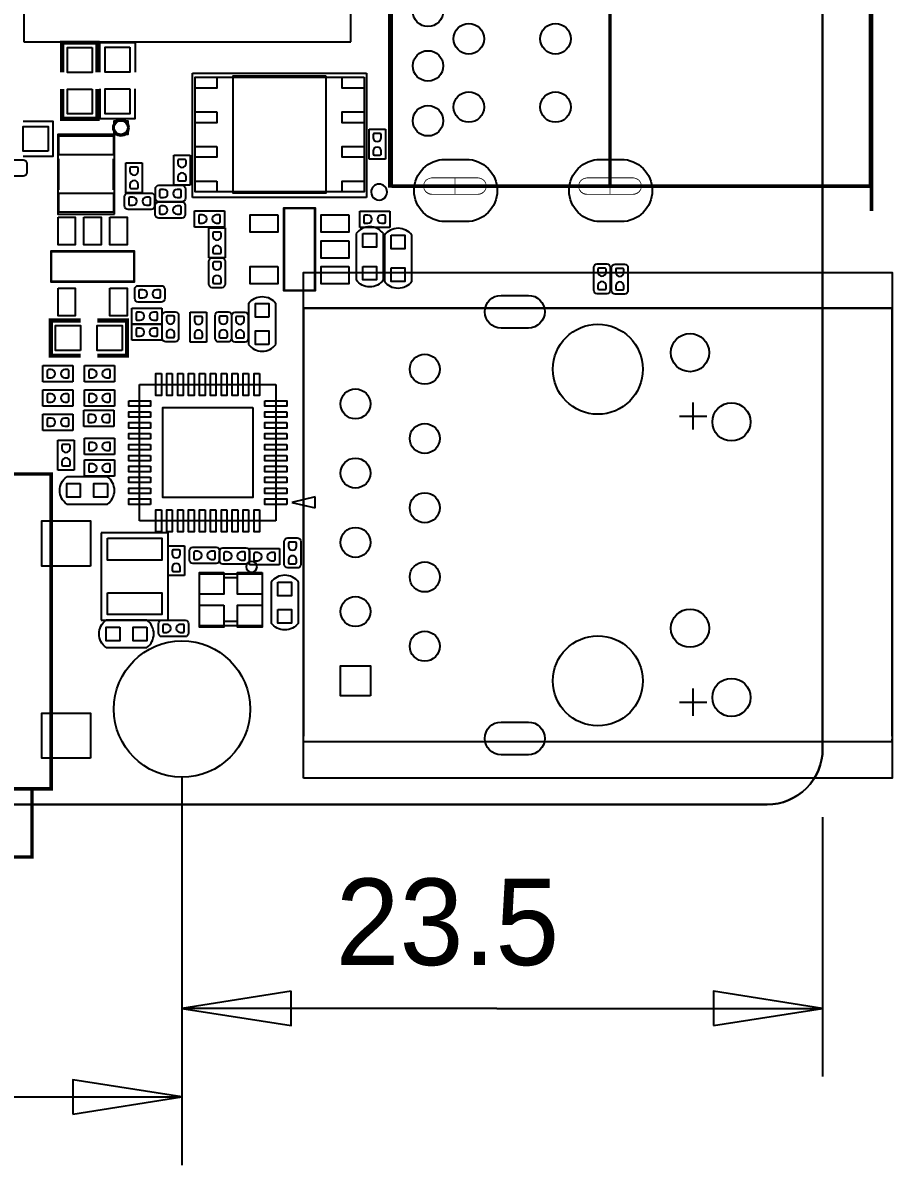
# Model space of a CAD drawing. Extents: x -27 to 80, y -24 to 59.
# Drawn here: x 48.3 to 80.19, y -24.5 to 17.4 of the extents above; entities that cross this region are included whole.
import ezdxf

# ---------------------------------------------------------------- set-up
doc = ezdxf.new("R2010")
doc.units = 0
for name, color, linetype in [('BG_LAYOUT-TOP', 85, 'CONTINUOUS'), ('BG_OUTLINE', 1, 'CONTINUOUS'), ('PG_ASSEMBLY_TOP', 111, 'CONTINUOUS'), ('PG_SILKSCREEN_TOP', 92, 'CONTINUOUS'), ('PIN_TOP', 3, 'CONTINUOUS')]:
    doc.layers.add(name, color=color, linetype=linetype)

msp = doc.modelspace()

# ---------------------------------------------------------------- linework, layer by layer
at = {"layer": 'BG_LAYOUT-TOP'}
for points in [[(54.139389, -10.267086), (54.139389, -21.245195)], [(54.139389, -10.267086), (54.139389, -24.496395)], [(77.639393, -11.735105), (77.639393, -21.245195)], [(58.139381, -18.120208), (54.139389, -18.7452), (58.139381, -19.370192), (58.139381, -18.120208)], [(73.639401, -19.370192), (77.639393, -18.7452), (73.639401, -18.120208), (73.639401, -19.370192)], [(65.6844, -18.7452), (54.139389, -18.7452)], [(65.6844, -18.7452), (77.639393, -18.7452)], [(50.139397, -22.621392), (54.139389, -21.9964), (50.139397, -21.371408), (50.139397, -22.621392)], [(28.1432, -21.9964), (54.139389, -21.9964)]]:
    msp.add_lwpolyline(points, dxfattribs=at)
at = {"layer": 'BG_OUTLINE'}
msp.add_lwpolyline([(41.17594, 44.732905), (75.607393, 44.732905, -0.414214), (77.639393, 42.700905), (77.639393, -9.23511, -0.414214), (75.607393, -11.26711), (-9.325788, -11.26711, -0.414214), (-11.357788, -9.23511), (-11.357788, -4.005275)], format="xyb", dxfattribs=at)
msp.add_lwpolyline([(41.17594, 44.732905), (-9.325788, 44.732905, 0.414214), (-11.357788, 42.700905), (-11.357788, 3.425241, 0.414214), (-10.595788, 2.663241), (-10.089947, 2.663241), (-10.089947, -3.243275), (-10.595788, -3.243275, 0.414214), (-11.357788, -4.005275), (-11.357788, -9.23511, 0.414214), (-9.325788, -11.26711), (75.607393, -11.26711, 0.414214), (77.639393, -9.23511), (77.639393, 42.700905, 0.414214), (75.607393, 44.732905)], format="xyb", close=True, dxfattribs=at)
at = {"layer": 'PG_ASSEMBLY_TOP'}
for points in [[(61.834522, 24.223193), (61.834522, 11.39317), (79.374543, 11.39317), (79.374543, 24.223193)], [(60.818852, 15.411856), (60.818852, 11.202035), (54.618661, 11.202035), (54.618661, 15.411856)], [(51.648614, 13.31214), (51.648614, 13.812012), (52.148486, 13.812012), (52.148486, 13.31214)], [(51.667435, 10.388575), (51.667435, 13.309575), (49.589639, 13.309575), (49.589639, 10.388575)], [(58.5994, -10.2981), (58.5994, 8.2439), (80.1894, 8.2439), (80.1894, -10.2981)], [(57.079515, -2.808986), (57.079515, -4.708906), (54.779596, -4.708906), (54.779596, -2.808986)]]:
    msp.add_lwpolyline(points, close=True, dxfattribs=at)
at = {"layer": 'PG_ASSEMBLY_TOP', "const_width": 0.100101}
for points in [[(49.7459, 15.584678), (49.7459, 16.676878), (51.0413, 16.676878), (51.0413, 15.584678)], [(49.7459, 14.975078), (49.7459, 13.882878), (51.0413, 13.882878), (51.0413, 14.975078)], [(50.421032, 6.487414), (49.328832, 6.487414), (49.328832, 5.192014), (50.421032, 5.192014)], [(51.030632, 6.487414), (52.122832, 6.487414), (52.122832, 5.192014), (51.030632, 5.192014)]]:
    msp.add_lwpolyline(points, dxfattribs=at)
at = {"layer": 'PG_ASSEMBLY_TOP'}
for points in [[(51.126085, 15.594838), (51.12639, 16.687038), (52.42179, 16.687038), (52.42179, 15.594838)], [(51.126085, 14.985238), (51.12639, 13.893038), (52.42179, 13.893038), (52.42179, 14.985238)], [(48.315626, 13.797026), (49.407826, 13.797026), (49.407826, 12.501626), (48.315626, 12.501626)], [(61.001224, 13.498728), (61.601223, 13.498728)], [(61.001224, 12.398908), (61.001224, 13.498728)], [(61.601223, 13.498728), (61.601223, 12.398908)], [(47.473108, 12.381001), (48.319207, 12.381001)], [(48.446207, 12.254001), (48.446207, 11.907799)], [(52.083437, 12.267438), (52.683435, 12.267438)], [(52.083437, 11.167618), (52.083437, 12.267438)], [(52.683435, 12.267438), (52.683435, 11.167618)], [(53.839237, 12.548819), (54.439236, 12.548819)], [(53.839237, 11.448999), (53.839237, 12.548819)], [(54.439236, 12.548819), (54.439236, 11.448999)], [(61.601223, 12.398908), (61.001224, 12.398908)], [(48.319207, 11.780799), (47.473108, 11.780799)], [(53.164715, 10.971047), (53.164715, 11.317249)], [(53.291715, 11.444249), (54.137814, 11.444249)], [(54.439236, 11.448999), (53.839237, 11.448999)], [(54.264814, 11.317249), (54.264814, 10.971047)], [(52.036218, 10.687583), (52.036218, 11.033785)], [(52.683435, 11.167618), (52.083437, 11.167618)], [(52.163218, 11.160785), (53.009317, 11.160785)], [(53.136317, 11.033785), (53.136317, 10.687583)], [(53.009317, 10.560583), (52.163218, 10.560583)], [(53.160143, 10.364292), (53.160143, 10.710494)], [(53.287143, 10.837494), (54.133242, 10.837494)], [(54.137814, 10.844047), (53.291715, 10.844047)], [(54.260242, 10.710494), (54.260242, 10.364292)], [(54.597554, 10.510545), (55.697374, 10.510545)], [(54.597554, 9.910547), (54.597554, 10.510545)], [(55.697374, 10.510545), (55.697374, 9.910547)], [(58.957464, 7.57047), (57.877964, 7.57047), (57.877964, 10.61847), (59.020964, 10.61847), (59.020964, 7.57047), (58.957464, 7.57047)], [(60.658248, 10.502163), (61.758068, 10.502163)], [(60.658248, 9.902165), (60.658248, 10.502163)], [(61.758068, 10.502163), (61.758068, 9.902165)], [(54.133242, 10.237292), (53.287143, 10.237292)], [(55.697374, 9.910547), (54.597554, 9.910547)], [(55.123563, 9.883394), (55.723561, 9.883394)], [(55.123563, 8.783574), (55.123563, 9.883394)], [(55.723561, 9.883394), (55.723561, 8.783574)], [(60.527057, 9.671685), (60.527057, 7.971663)], [(61.758068, 9.902165), (60.658248, 9.902165)], [(61.527055, 7.971663), (61.527055, 9.671685)], [(61.567441, 9.615805), (61.567441, 7.915783)], [(62.567439, 7.915783), (62.567439, 9.615805)], [(52.384198, 8.976614), (52.384198, 7.897114), (49.336198, 7.897114), (49.336198, 9.040114), (52.384198, 9.040114), (52.384198, 8.976614)], [(55.123309, 7.81685), (55.123309, 8.662949)], [(55.723561, 8.783574), (55.123563, 8.783574)], [(55.250309, 8.789949), (55.596511, 8.789949)], [(55.723511, 8.662949), (55.723511, 7.81685)], [(69.245709, 7.593076), (69.245709, 8.439175)], [(69.372709, 8.566175), (69.718911, 8.566175)], [(69.845911, 8.439175), (69.845911, 7.593076)], [(69.899251, 7.580376), (69.899251, 8.426475)], [(70.026251, 8.553475), (70.372453, 8.553475)], [(70.499453, 8.426475), (70.499453, 7.580376)], [(52.407058, 7.288962), (52.407058, 7.635164)], [(52.534058, 7.762164), (53.380157, 7.762164)], [(53.507157, 7.635164), (53.507157, 7.288962)], [(55.596511, 7.68985), (55.250309, 7.68985)], [(53.380157, 7.161962), (52.534058, 7.161962)], [(69.718911, 7.466076), (69.372709, 7.466076)], [(70.372453, 7.453376), (70.026251, 7.453376)], [(52.301419, 6.943827), (53.401239, 6.943827)], [(52.301419, 6.343828), (52.301419, 6.943827)], [(53.401239, 6.943827), (53.401239, 6.343828)], [(53.543937, 6.807225), (53.890139, 6.807225)], [(54.443706, 6.787134), (55.043705, 6.787134)], [(54.443706, 5.687314), (54.443706, 6.787134)], [(55.043705, 6.787134), (55.043705, 5.687314)], [(55.485106, 6.798615), (55.831308, 6.798615)], [(56.095976, 6.794043), (56.442178, 6.794043)], [(56.581878, 7.109739), (56.581878, 5.609565)], [(57.581673, 5.609565), (57.581673, 7.109739)], [(58.5994, -8.757006), (58.5994, 6.7278), (58.599197, 6.934606), (80.184092, 6.930796), (80.184295, 6.7278), (80.184295, -8.757006), (80.183101, -8.97321), (58.59841, -8.96559), (58.5994, -8.757006)], [(52.301419, 5.759628), (52.301419, 6.359627)], [(52.301419, 6.359627), (53.401239, 6.359627)], [(53.401239, 6.343828), (52.301419, 6.343828)], [(53.401239, 6.359627), (53.401239, 5.759628)], [(53.416937, 5.834126), (53.416937, 6.680225)], [(54.017139, 6.680225), (54.017139, 5.834126)], [(55.358106, 5.825515), (55.358106, 6.671615)], [(55.958308, 6.671615), (55.958308, 5.825515)], [(55.968976, 5.820943), (55.968976, 6.667043)], [(56.569178, 6.667043), (56.569178, 5.820943)], [(53.401239, 5.759628), (52.301419, 5.759628)], [(53.890139, 5.707126), (53.543937, 5.707126)], [(55.043705, 5.687314), (54.443706, 5.687314)], [(55.831308, 5.698515), (55.485106, 5.698515)], [(56.442178, 5.693943), (56.095976, 5.693943)], [(49.041812, 4.233393), (49.041812, 4.833391)], [(49.041812, 4.833391), (50.141632, 4.833391)], [(50.141632, 4.833391), (50.141632, 4.233393)], [(50.565812, 4.233393), (50.565812, 4.833391)], [(50.565812, 4.833391), (51.665632, 4.833391)], [(51.665632, 4.833391), (51.665632, 4.233393)], [(50.141632, 4.233393), (49.041812, 4.233393)], [(51.665632, 4.233393), (50.565812, 4.233393)], [(49.041812, 3.344393), (49.041812, 3.944391)], [(49.041812, 3.944391), (50.141632, 3.944391)], [(50.141632, 3.944391), (50.141632, 3.344393)], [(50.565812, 3.944391), (51.665632, 3.944391)], [(50.565812, 3.344393), (50.565812, 3.944391)], [(51.665632, 3.944391), (51.665632, 3.344393)], [(50.141632, 3.344393), (49.041812, 3.344393)], [(49.041812, 2.455393), (49.041812, 3.055391)], [(49.041812, 3.055391), (50.141632, 3.055391)], [(50.141632, 3.055391), (50.141632, 2.455393)], [(50.545238, 3.193059), (51.645058, 3.193059)], [(50.545238, 2.593061), (50.545238, 3.193059)], [(51.665632, 3.344393), (50.565812, 3.344393)], [(51.645058, 3.193059), (51.645058, 2.593061)], [(51.645058, 2.593061), (50.545238, 2.593061)], [(50.141632, 2.455393), (49.041812, 2.455393)], [(49.585093, 2.098294), (50.185091, 2.098294)], [(49.585093, 0.998474), (49.585093, 2.098294)], [(50.185091, 2.098294), (50.185091, 0.998474)], [(50.565812, 2.166391), (51.665632, 2.166391)], [(50.565812, 1.566393), (50.565812, 2.166391)], [(51.665632, 2.166391), (51.665632, 1.566393)], [(51.665632, 1.566393), (50.565812, 1.566393)], [(50.565812, 1.378991), (51.665632, 1.378991)], [(50.565812, 0.778993), (50.565812, 1.378991)], [(51.665632, 1.378991), (51.665632, 0.778993)], [(50.185091, 0.998474), (49.585093, 0.998474)], [(51.411403, 0.753643), (49.911229, 0.753643)], [(51.665632, 0.778993), (50.565812, 0.778993)], [(49.911229, -0.246151), (51.411403, -0.246151)], [(57.894195, -2.463038), (57.894195, -1.616939)], [(58.021195, -1.489939), (58.367397, -1.489939)], [(58.494397, -1.616939), (58.494397, -2.463038)], [(53.628265, -1.773682), (54.228263, -1.773682)], [(53.628265, -2.873502), (53.628265, -1.773682)], [(54.228263, -1.773682), (54.228263, -2.873502)], [(54.415411, -2.300503), (54.415411, -1.954301)], [(54.542411, -1.827301), (55.38851, -1.827301)], [(55.514748, -2.327885), (55.514748, -1.981683)], [(55.51551, -1.954301), (55.51551, -2.300503)], [(55.641748, -1.854683), (56.487847, -1.854683)], [(56.614847, -1.981683), (56.614847, -2.327885)], [(56.616956, -1.876222), (57.716776, -1.876222)], [(56.616956, -2.476221), (56.616956, -1.876222)], [(57.716776, -1.876222), (57.716776, -2.476221)], [(55.38851, -2.427503), (54.542411, -2.427503)], [(56.487847, -2.454885), (55.641748, -2.454885)], [(57.716776, -2.476221), (56.616956, -2.476221)], [(54.228263, -2.873502), (53.628265, -2.873502)], [(58.367397, -2.590038), (58.021195, -2.590038)], [(57.412103, -3.110687), (57.412103, -4.610786)], [(58.411796, -4.610786), (58.411796, -3.110687)], [(52.854377, -4.508221), (51.354177, -4.508221)], [(53.405786, -4.509237), (54.251885, -4.509237)], [(53.278786, -4.982439), (53.278786, -4.636237)], [(54.378885, -4.636237), (54.378885, -4.982439)], [(54.251885, -5.109439), (53.405786, -5.109439)], [(51.354177, -5.507914), (52.854377, -5.507914)]]:
    msp.add_lwpolyline(points, dxfattribs=at)
for points in [[(48.319207, 12.381001, -0.414135), (48.446207, 12.254001)], [(48.446207, 11.907799, -0.414214), (48.319207, 11.780799)], [(53.164715, 11.317249, -0.414214), (53.291715, 11.444249)], [(54.137814, 11.444249, -0.414253), (54.264814, 11.317249)], [(52.036218, 11.033785, -0.414174), (52.163218, 11.160785)], [(53.009317, 11.160785, -0.414135), (53.136317, 11.033785)], [(53.291715, 10.844047, -0.414135), (53.164715, 10.971047)], [(54.264814, 10.971047, -0.414174), (54.137814, 10.844047)], [(52.163218, 10.560583, -0.414253), (52.036218, 10.687583)], [(53.136317, 10.687583, -0.414214), (53.009317, 10.560583)], [(53.160143, 10.710494, -0.414214), (53.287143, 10.837494)], [(54.133242, 10.837494, -0.414253), (54.260242, 10.710494)], [(53.287143, 10.237292, -0.414135), (53.160143, 10.364292)], [(54.260242, 10.364292, -0.414174), (54.133242, 10.237292)], [(61.526953, 9.671787, 0.503873), (60.527159, 9.671787)], [(62.567337, 9.615907, 0.503873), (61.567543, 9.615907)], [(55.123309, 8.662949, -0.414135), (55.250309, 8.789949)], [(55.596511, 8.789949, -0.414214), (55.723511, 8.662949)], [(69.245709, 8.439175, -0.414135), (69.372709, 8.566175)], [(69.718911, 8.566175, -0.414214), (69.845911, 8.439175)], [(69.899251, 8.426475, -0.414135), (70.026251, 8.553475)], [(70.372453, 8.553475, -0.414214), (70.499453, 8.426475)], [(61.526953, 7.971561, -0.504928), (60.527159, 7.971561)], [(52.407058, 7.635164, -0.414214), (52.534058, 7.762164)], [(53.380157, 7.762164, -0.414253), (53.507157, 7.635164)], [(55.250309, 7.68985, -0.414174), (55.123309, 7.81685)], [(55.723511, 7.81685, -0.414253), (55.596511, 7.68985)], [(62.567337, 7.915681, -0.504928), (61.567543, 7.915681)], [(69.372709, 7.466076, -0.414174), (69.245709, 7.593076)], [(69.845911, 7.593076, -0.414253), (69.718911, 7.466076)], [(70.026251, 7.453376, -0.414174), (69.899251, 7.580376)], [(70.499453, 7.580376, -0.414253), (70.372453, 7.453376)], [(52.534058, 7.161962, -0.414135), (52.407058, 7.288962)], [(53.507157, 7.288962, -0.414174), (53.380157, 7.161962)], [(56.581878, 7.109739, -0.504969), (57.581673, 7.109739)], [(53.416937, 6.680225, -0.414135), (53.543937, 6.807225)], [(53.890139, 6.807225, -0.414214), (54.017139, 6.680225)], [(55.358106, 6.671615, -0.414135), (55.485106, 6.798615)], [(55.831308, 6.798615, -0.414214), (55.958308, 6.671615)], [(55.968976, 6.667043, -0.414135), (56.095976, 6.794043)], [(56.442178, 6.794043, -0.414214), (56.569178, 6.667043)], [(53.543937, 5.707126, -0.414174), (53.416937, 5.834126)], [(54.017139, 5.834126, -0.414253), (53.890139, 5.707126)], [(55.485106, 5.698515, -0.414174), (55.358106, 5.825515)], [(55.958308, 5.825515, -0.414253), (55.831308, 5.698515)], [(56.095976, 5.693943, -0.414174), (55.968976, 5.820943)], [(56.569178, 5.820943, -0.414253), (56.442178, 5.693943)], [(56.581878, 5.609565, 0.503914), (57.581673, 5.609565)], [(49.911229, -0.246151, -0.504948), (49.911229, 0.753643)], [(51.411403, -0.246151, 0.503893), (51.411403, 0.753643)], [(57.894195, -1.616939, -0.414135), (58.021195, -1.489939)], [(58.367397, -1.489939, -0.414214), (58.494397, -1.616939)], [(54.415411, -1.954301, -0.414214), (54.542411, -1.827301)], [(55.38851, -1.827301, -0.414253), (55.51551, -1.954301)], [(55.514748, -1.981683, -0.414174), (55.641748, -1.854683)], [(56.487847, -1.854683, -0.414135), (56.614847, -1.981683)], [(54.542411, -2.427503, -0.414135), (54.415411, -2.300503)], [(55.51551, -2.300503, -0.414174), (55.38851, -2.427503)], [(55.641748, -2.454885, -0.414253), (55.514748, -2.327885)], [(56.614847, -2.327885, -0.414214), (56.487847, -2.454885)], [(58.021195, -2.590038, -0.414174), (57.894195, -2.463038)], [(58.494397, -2.463038, -0.414253), (58.367397, -2.590038)], [(58.411796, -3.110687, 0.503874), (57.412103, -3.110687)], [(51.354177, -5.507914, -0.504902), (51.354177, -4.508221)], [(52.854377, -5.507914, 0.503861), (52.854377, -4.508221)], [(53.278786, -4.636237, -0.414174), (53.405786, -4.509237)], [(54.251885, -4.509237, -0.414135), (54.378885, -4.636237)], [(53.405786, -5.109439, -0.414253), (53.278786, -4.982439)], [(54.378885, -4.982439, -0.414214), (54.251885, -5.109439)], [(58.411796, -4.610786, -0.504943), (57.412103, -4.610786)]]:
    msp.add_lwpolyline(points, format="xyb", dxfattribs=at)
at = {"layer": 'PG_SILKSCREEN_TOP'}
for points in [[(60.336633, 16.703802), (60.336633, 33.704022)], [(48.336733, 32.912507), (48.336454, 16.703802)], [(48.336454, 16.703802), (60.336633, 16.703802)], [(51.126085, 15.594838), (51.12639, 16.687038), (52.42179, 16.687038), (52.42179, 15.594838)], [(54.523742, 15.557856), (60.903739, 15.557856)], [(54.523742, 11.002975), (54.523742, 15.557856)], [(60.903739, 15.557856), (60.903739, 11.002975)], [(51.126085, 14.985238), (51.12639, 13.893038), (52.42179, 13.893038), (52.42179, 14.985238)], [(48.315626, 13.797026), (49.407826, 13.797026), (49.407826, 12.501626), (48.315626, 12.501626)], [(49.627739, 11.280064), (49.627739, 12.41806)], [(51.629335, 11.280064), (51.629335, 12.41806)], [(60.903739, 11.002975), (54.523742, 11.002975)], [(58.995564, 7.58317), (57.903364, 7.58317), (57.903364, 10.60577), (58.995564, 10.60577), (58.995564, 7.58317)], [(60.527057, 9.671685), (60.527057, 7.971663)], [(61.527055, 7.971663), (61.527055, 9.671685)], [(61.567441, 9.615805), (61.567441, 7.915783)], [(62.567439, 7.915783), (62.567439, 9.615805)], [(52.371498, 9.014714), (52.371498, 7.922514), (49.348898, 7.922514), (49.348898, 9.014714), (52.371498, 9.014714)], [(56.581878, 7.109739), (56.581878, 5.609565)], [(57.581673, 5.609565), (57.581673, 7.109739)], [(80.1894, -8.764194), (80.1894, 6.933006), (58.5994, 6.933006), (58.5994, 6.729806)], [(58.5994, 6.729806), (58.5994, -8.764194)], [(52.584731, 4.139667), (57.584924, 4.139667)], [(52.584731, -0.860552), (52.584731, 4.139667)], [(57.584924, 4.139667), (57.584924, -0.860552)], [(72.894495, 2.483002), (72.894495, 3.482696)], [(72.394394, 2.982798), (73.394392, 2.982798)], [(51.411403, 0.753643), (49.911229, 0.753643)], [(59.021828, 0.014249), (58.164019, -0.185953)], [(59.021828, -0.385851), (59.021828, 0.014249)], [(49.911229, -0.246151), (51.411403, -0.246151)], [(58.164019, -0.185953), (59.021828, -0.385851)], [(57.584924, -0.860552), (52.584731, -0.860552)], [(53.630601, -1.299413), (51.176403, -1.299413)], [(51.176403, -1.299413), (51.176403, -4.504893)], [(53.630601, -4.504893), (53.630601, -1.299413)], [(56.12953, -2.958871), (55.72953, -2.958871)], [(57.412103, -3.110687), (57.412103, -4.610786)], [(58.411796, -4.610786), (58.411796, -3.110687)], [(51.176403, -4.504893), (53.630601, -4.504893)], [(52.854377, -4.508221), (51.354177, -4.508221)], [(56.12953, -4.559071), (55.72953, -4.559071)], [(51.354177, -5.507914), (52.854377, -5.507914)], [(72.894495, -8.017104), (72.894495, -7.017106)], [(72.394394, -7.517308), (73.394392, -7.517308)], [(59.2344, -8.967394), (59.2344, -8.967597), (58.5994, -8.967597), (58.5994, -8.764194)], [(80.1894, -8.764194), (80.1894, -8.967394), (59.2344, -8.967394)]]:
    msp.add_lwpolyline(points, dxfattribs=at)
for points, const_width in [([(73.611232, 11.419891), (61.761827, 11.419891), (61.761827, 24.218875), (72.516543, 24.218875)], 0.127), ([(69.841821, 11.419891), (69.841821, 24.218875)], 0.127), ([(69.841821, 11.419891), (69.841821, 24.218875)], 0.0254), ([(79.429839, 24.218875), (79.429839, 11.419891)], 0.127), ([(79.429839, 11.419891), (79.429839, 24.218875)], 0.127), ([(49.7459, 15.584678), (49.7459, 16.676878), (51.0413, 16.676878), (51.0413, 15.584678)], 0.150089), ([(49.7459, 14.975078), (49.7459, 13.882878), (51.0413, 13.882878), (51.0413, 14.975078)], 0.150089), ([(63.301321, 11.722075), (63.189637, 11.68908)], 0.0254), ([(63.301321, 11.722075), (65.000632, 11.722075)], 0.0254), ([(65.112443, 11.68908), (65.000632, 11.722075)], 0.0254), ([(68.990921, 11.722075), (68.869027, 11.68908)], 0.0254), ([(68.990921, 11.722075), (70.690232, 11.722075)], 0.0254), ([(69.841821, 12.090375), (69.841821, 12.034469)], 0.0254), ([(69.841821, 12.001475), (69.841821, 11.912575)], 0.0254), ([(69.841821, 11.87958), (69.841821, 11.823675)], 0.0254), ([(69.841821, 11.788191), (69.841821, 11.732285)], 0.0254), ([(70.802043, 11.68908), (70.690232, 11.722075)], 0.0254), ([(63.021921, 11.531575), (62.999137, 11.419891)], 0.0254), ([(62.999137, 11.419891), (63.021921, 11.297869)], 0.0254), ([(62.999137, 11.419891), (63.055043, 11.419891)], 0.0254), ([(63.088037, 11.633175), (63.021921, 11.531575)], 0.0254), ([(63.189637, 11.68908), (63.088037, 11.633175)], 0.0254), ([(63.088037, 11.419891), (63.143943, 11.419891)], 0.0254), ([(63.179427, 11.419891), (63.235332, 11.419891)], 0.0254), ([(63.268327, 11.419891), (63.324232, 11.419891)], 0.0254), ([(63.357227, 11.419891), (63.413132, 11.419891)], 0.0254), ([(63.479121, 11.419891), (63.535027, 11.419891)], 0.0254), ([(63.570637, 11.419891), (63.626543, 11.419891)], 0.0254), ([(63.659537, 11.419891), (63.715443, 11.419891)], 0.0254), ([(63.748437, 11.419891), (63.804343, 11.419891)], 0.0254), ([(63.837337, 11.419891), (63.893243, 11.419891)], 0.0254), ([(63.961721, 11.419891), (64.017627, 11.419891)], 0.0254), ([(64.050621, 11.419891), (64.106527, 11.419891)], 0.0254), ([(64.139521, 11.419891), (64.195427, 11.419891)], 0.0254), ([(64.149732, 11.711991), (64.149732, 11.11758)], 0.0254), ([(64.149732, 11.39698), (64.149732, 11.341075)], 0.0254), ([(64.149732, 11.30808), (64.149732, 11.252175)], 0.0254), ([(64.228421, 11.419891), (64.284327, 11.419891)], 0.0254), ([(64.317321, 11.419891), (64.373227, 11.419891)], 0.0254), ([(64.408837, 11.419891), (64.464743, 11.419891)], 0.0254), ([(64.530732, 11.419891), (64.586637, 11.419891)], 0.0254), ([(64.619632, 11.419891), (64.675537, 11.419891)], 0.0254), ([(64.708532, 11.419891), (64.764437, 11.419891)], 0.0254), ([(64.799921, 11.419891), (64.855827, 11.419891)], 0.0254), ([(64.888821, 11.419891), (64.944727, 11.419891)], 0.0254), ([(65.010843, 11.419891), (65.066621, 11.419891)], 0.0254), ([(65.102232, 11.419891), (65.155521, 11.419891)], 0.0254), ([(65.214043, 11.633175), (65.112443, 11.68908)], 0.0254), ([(65.191132, 11.419891), (65.247037, 11.419891)], 0.0254), ([(65.280032, 11.531575), (65.214043, 11.633175)], 0.0254), ([(65.302943, 11.419891), (65.280032, 11.531575)], 0.0254), ([(65.280032, 11.297869), (65.302943, 11.419891)], 0.0254), ([(68.711521, 11.531575), (68.688737, 11.419891)], 0.0254), ([(68.688737, 11.419891), (68.711521, 11.297869)], 0.0254), ([(68.780127, 11.633175), (68.711521, 11.531575)], 0.0254), ([(68.711521, 11.419891), (68.767427, 11.419891)], 0.0254), ([(68.869027, 11.68908), (68.780127, 11.633175)], 0.0254), ([(68.800421, 11.419891), (68.891937, 11.419891)], 0.0254), ([(68.924932, 11.419891), (68.980837, 11.419891)], 0.0254), ([(69.013832, 11.419891), (69.069737, 11.419891)], 0.0254), ([(69.102732, 11.419891), (69.158637, 11.419891)], 0.0254), ([(69.191632, 11.419891), (69.247537, 11.419891)], 0.0254), ([(69.283021, 11.419891), (69.338927, 11.419891)], 0.0254), ([(69.405043, 11.419891), (69.460821, 11.419891)], 0.0254), ([(69.493943, 11.419891), (69.549721, 11.419891)], 0.0254), ([(69.585332, 11.419891), (69.641237, 11.419891)], 0.0254), ([(69.674232, 11.419891), (69.730137, 11.419891)], 0.0254), ([(69.763132, 11.419891), (69.819037, 11.419891)], 0.0254), ([(79.429839, 10.503179), (79.429839, 11.419891), (69.841821, 11.419891)], 0.127), ([(69.841821, 11.699291), (69.841821, 11.643385)], 0.0254), ([(69.841821, 11.610391), (69.841821, 11.554485)], 0.0254), ([(69.841821, 11.521491), (69.841821, 11.465585)], 0.0254), ([(73.611232, 11.419891), (69.841821, 11.419891)], 0.0254), ([(69.841821, 11.419891), (69.841821, 11.11758)], 0.0254), ([(69.841821, 11.39698), (69.841821, 11.341075)], 0.0254), ([(69.841821, 11.30808), (69.841821, 11.252175)], 0.0254), ([(69.852032, 11.419891), (69.907937, 11.419891)], 0.0254), ([(69.976543, 11.419891), (70.032321, 11.419891)], 0.0254), ([(70.065443, 11.419891), (70.121221, 11.419891)], 0.0254), ([(70.154343, 11.419891), (70.210121, 11.419891)], 0.0254), ([(70.243243, 11.419891), (70.299021, 11.419891)], 0.0254), ([(70.332143, 11.419891), (70.387921, 11.419891)], 0.0254), ([(70.456527, 11.419891), (70.512432, 11.419891)], 0.0254), ([(70.545427, 11.419891), (70.601332, 11.419891)], 0.0254), ([(70.634327, 11.419891), (70.690232, 11.419891)], 0.0254), ([(70.723227, 11.419891), (70.779132, 11.419891)], 0.0254), ([(70.903643, 11.633175), (70.802043, 11.68908)], 0.0254), ([(70.814743, 11.419891), (70.870521, 11.419891)], 0.0254), ([(70.969632, 11.531575), (70.903643, 11.633175)], 0.0254), ([(70.903643, 11.419891), (70.959421, 11.419891)], 0.0254), ([(70.992543, 11.419891), (70.969632, 11.531575)], 0.0254), ([(70.969632, 11.297869), (70.992543, 11.419891)], 0.0254), ([(63.021921, 11.297869), (63.088037, 11.208969)], 0.0254), ([(63.088037, 11.208969), (63.189637, 11.140491)], 0.0254), ([(63.189637, 11.140491), (63.301321, 11.11758)], 0.0254), ([(65.000632, 11.11758), (63.301321, 11.11758)], 0.0254), ([(63.367437, 11.11758), (64.952321, 11.11758)], 0.0254), ([(64.149732, 11.21918), (64.149732, 11.163275)], 0.0254), ([(65.000632, 11.11758), (65.112443, 11.140491)], 0.0254), ([(65.112443, 11.140491), (65.214043, 11.208969)], 0.0254), ([(65.214043, 11.208969), (65.280032, 11.297869)], 0.0254), ([(68.711521, 11.297869), (68.780127, 11.208969)], 0.0254), ([(68.780127, 11.208969), (68.869027, 11.140491)], 0.0254), ([(68.869027, 11.140491), (68.990921, 11.11758)], 0.0254), ([(70.690232, 11.11758), (68.990921, 11.11758)], 0.0254), ([(69.059527, 11.11758), (70.641921, 11.11758)], 0.0254), ([(69.841821, 11.21918), (69.841821, 11.163275)], 0.0254), ([(70.690232, 11.11758), (70.802043, 11.140491)], 0.0254), ([(70.802043, 11.140491), (70.903643, 11.208969)], 0.0254), ([(70.903643, 11.208969), (70.969632, 11.297869)], 0.0254), ([(50.421032, 6.487414), (49.328832, 6.487414), (49.328832, 5.192014), (50.421032, 5.192014)], 0.150089), ([(51.030632, 6.487414), (52.122832, 6.487414), (52.122832, 5.192014), (51.030632, 5.192014)], 0.150089), ([(48.639298, -10.693756), (43.639511, -10.693756), (43.639511, -13.193751), (48.639298, -13.193751), (48.639298, -10.693756), (49.339398, -10.693756), (49.339398, 0.856259), (43.039411, 0.856259), (43.039411, -10.693756), (43.639511, -10.693756)], 0.127)]:
    msp.add_lwpolyline(points, dxfattribs=dict(at, const_width=const_width))
for points in [[(52.198524, 13.562076, 1), (51.598576, 13.562076, 1), (52.198524, 13.562076)], [(61.661446, 11.19698, 0.999989), (61.07618, 11.197006, 1.000011), (61.661446, 11.19698)], [(61.526953, 9.671787, 0.503873), (60.527159, 9.671787)], [(62.567337, 9.615907, 0.503873), (61.567543, 9.615907)], [(61.526953, 7.971561, -0.504928), (60.527159, 7.971561)], [(62.567337, 7.915681, -0.504928), (61.567543, 7.915681)], [(56.581878, 7.109739, -0.504969), (57.581673, 7.109739)], [(56.581878, 5.609565, 0.503914), (57.581673, 5.609565)], [(49.911229, -0.246151, -0.504948), (49.911229, 0.753643)], [(51.411403, -0.246151, 0.503893), (51.411403, 0.753643)], [(56.893511, -2.547874, 1), (56.493816, -2.547874, 1), (56.893511, -2.547874)], [(58.411796, -3.110687, 0.503874), (57.412103, -3.110687)], [(51.354177, -5.507914, -0.504902), (51.354177, -4.508221)], [(52.854377, -5.507914, 0.503861), (52.854377, -4.508221)], [(58.411796, -4.610786, -0.504943), (57.412103, -4.610786)]]:
    msp.add_lwpolyline(points, format="xyb", dxfattribs=at)
at = {"layer": 'PG_SILKSCREEN_TOP', "const_width": 0.0254}
for points in [[(64.952321, 11.711991), (63.301321, 11.711991, 1.105591), (63.367437, 11.11758)], [(64.952321, 11.11758, 1.166072), (64.952321, 11.711991)], [(70.641921, 11.709375), (68.990921, 11.709375, 1.121108), (69.059527, 11.11758)], [(70.641921, 11.11758, 1.179904), (70.641921, 11.709375)]]:
    msp.add_lwpolyline(points, format="xyb", dxfattribs=at)
at = {"layer": 'PIN_TOP'}
for points in [[(50.8508, 16.499078), (50.8508, 15.584678), (49.9364, 15.584678), (49.9364, 16.499078)], [(52.23129, 16.509238), (52.23129, 15.594838), (51.31689, 15.594838), (51.31689, 16.509238)], [(55.418914, 15.411958), (55.418914, 15.011959), (54.618814, 15.011959), (54.618814, 15.411958)], [(59.418855, 15.456954), (59.418855, 11.156963), (56.018862, 11.156963), (56.018862, 15.456954)], [(60.818903, 15.411958), (60.818903, 15.011959), (60.018803, 15.011959), (60.018803, 15.411958)], [(50.8508, 14.975078), (50.8508, 14.060678), (49.9364, 14.060678), (49.9364, 14.975078)], [(52.23129, 14.985238), (52.23129, 14.070838), (51.31689, 14.070838), (51.31689, 14.985238)], [(55.418914, 14.141958), (55.418914, 13.741959), (54.618814, 13.741959), (54.618814, 14.141958)], [(60.818903, 14.141958), (60.818903, 13.741959), (60.018803, 13.741959), (60.018803, 14.141958)], [(49.230026, 12.692126), (48.315626, 12.692126), (48.315626, 13.606526), (49.230026, 13.606526)], [(51.628053, 12.55776), (49.629047, 12.55776), (49.629047, 13.258749), (51.628053, 13.258749)], [(55.418914, 12.871958), (55.418914, 12.471959), (54.618814, 12.471959), (54.618814, 12.871958)], [(60.818903, 12.871958), (60.818903, 12.471959), (60.018803, 12.471959), (60.018803, 12.871958)], [(55.418914, 11.601958), (55.418914, 11.201959), (54.618814, 11.201959), (54.618814, 11.601958)], [(60.818903, 11.601958), (60.818903, 11.201959), (60.018803, 11.201959), (60.018803, 11.601958)], [(51.628053, 10.459771), (49.629047, 10.459771), (49.629047, 11.16076), (51.628053, 11.16076)], [(49.592687, 10.276611), (50.227687, 10.276611), (50.227687, 9.260611), (49.592687, 9.260611)], [(50.542698, 10.276611), (51.177698, 10.276611), (51.177698, 9.260611), (50.542698, 9.260611)], [(51.492709, 10.276611), (52.127709, 10.276611), (52.127709, 9.260611), (51.492709, 9.260611)], [(57.657467, 10.361981), (57.657467, 9.726981), (56.641467, 9.726981), (56.641467, 10.361981)], [(60.257461, 10.361981), (60.257461, 9.726981), (59.241461, 9.726981), (59.241461, 10.361981)], [(60.77712, 9.671609), (61.276992, 9.671609), (61.276992, 9.171737), (60.77712, 9.171737)], [(60.257461, 9.41197), (60.257461, 8.77697), (59.241461, 8.77697), (59.241461, 9.41197)], [(61.817504, 9.615729), (62.317376, 9.615729), (62.317376, 9.115857), (61.817504, 9.115857)], [(57.657467, 8.461959), (57.657467, 7.826959), (56.641467, 7.826959), (56.641467, 8.461959)], [(60.257461, 8.461959), (60.257461, 7.826959), (59.241461, 7.826959), (59.241461, 8.461959)], [(60.77712, 8.471611), (61.276992, 8.471611), (61.276992, 7.971739), (60.77712, 7.971739)], [(61.817504, 8.415731), (62.317376, 8.415731), (62.317376, 7.915859), (61.817504, 7.915859)], [(49.592687, 7.676617), (50.227687, 7.676617), (50.227687, 6.660617), (49.592687, 6.660617)], [(51.492709, 7.676617), (52.127709, 7.676617), (52.127709, 6.660617), (51.492709, 6.660617)], [(57.331724, 6.609601), (56.831827, 6.609601), (56.831827, 7.109498), (57.331724, 7.109498)], [(50.421032, 5.382514), (49.506632, 5.382514), (49.506632, 6.296914), (50.421032, 6.296914)], [(51.945032, 5.382514), (51.030632, 5.382514), (51.030632, 6.296914), (51.945032, 6.296914)], [(57.331724, 5.609806), (56.831827, 5.609806), (56.831827, 6.109703), (57.331724, 6.109703)], [(53.384679, 4.539691), (53.384679, 3.739591), (53.184781, 3.739591), (53.184781, 4.539691)], [(53.784779, 4.539691), (53.784779, 3.739591), (53.584881, 3.739591), (53.584881, 4.539691)], [(54.184779, 4.539691), (54.184779, 3.739591), (53.984881, 3.739591), (53.984881, 4.539691)], [(54.584879, 4.539691), (54.584879, 3.739591), (54.384981, 3.739591), (54.384981, 4.539691)], [(54.984879, 4.539691), (54.984879, 3.739591), (54.784981, 3.739591), (54.784981, 4.539691)], [(55.384675, 4.539691), (55.384675, 3.739591), (55.184777, 3.739591), (55.184777, 4.539691)], [(55.784674, 4.539691), (55.784674, 3.739591), (55.584776, 3.739591), (55.584776, 4.539691)], [(56.184775, 4.539691), (56.184775, 3.739591), (55.984877, 3.739591), (55.984877, 4.539691)], [(56.584774, 4.539691), (56.584774, 3.739591), (56.384876, 3.739591), (56.384876, 4.539691)], [(56.984875, 4.539691), (56.984875, 3.739591), (56.784977, 3.739591), (56.784977, 4.539691)], [(52.184681, 3.539592), (52.984781, 3.539592), (52.984781, 3.339694), (52.184681, 3.339694)], [(57.184874, 3.539592), (57.984974, 3.539592), (57.984974, 3.339694), (57.184874, 3.339694)], [(52.984781, 3.139491), (52.984781, 2.939593), (52.184681, 2.939593), (52.184681, 3.139491)], [(56.734824, 3.289541), (56.734824, -0.010452), (53.434831, -0.010452), (53.434831, 3.289541)], [(57.984974, 3.139491), (57.984974, 2.939593), (57.184874, 2.939593), (57.184874, 3.139491)], [(52.984781, 2.739492), (52.984781, 2.539594), (52.184681, 2.539594), (52.184681, 2.739492)], [(57.984974, 2.739492), (57.984974, 2.539594), (57.184874, 2.539594), (57.184874, 2.739492)], [(52.984781, 2.339391), (52.984781, 2.139493), (52.184681, 2.139493), (52.184681, 2.339391)], [(57.984974, 2.339391), (57.984974, 2.139493), (57.184874, 2.139493), (57.184874, 2.339391)], [(52.984781, 1.939392), (52.984781, 1.739494), (52.184681, 1.739494), (52.184681, 1.939392)], [(57.984974, 1.939392), (57.984974, 1.739494), (57.184874, 1.739494), (57.184874, 1.939392)], [(52.984781, 1.539596), (52.984781, 1.339698), (52.184681, 1.339698), (52.184681, 1.539596)], [(57.984974, 1.539596), (57.984974, 1.339698), (57.184874, 1.339698), (57.184874, 1.539596)], [(52.984781, 1.139596), (52.984781, 0.939698), (52.184681, 0.939698), (52.184681, 1.139596)], [(57.984974, 1.139596), (57.984974, 0.939698), (57.184874, 0.939698), (57.184874, 1.139596)], [(50.411367, 0.503695), (50.411367, 0.003797), (49.91147, 0.003797), (49.91147, 0.503695)], [(51.411162, 0.503695), (51.411162, 0.003797), (50.911265, 0.003797), (50.911265, 0.503695)], [(52.984781, 0.739496), (52.984781, 0.539598), (52.184681, 0.539598), (52.184681, 0.739496)], [(57.984974, 0.739496), (57.984974, 0.539598), (57.184874, 0.539598), (57.184874, 0.739496)], [(52.984781, 0.339496), (52.984781, 0.139598), (52.184681, 0.139598), (52.184681, 0.339496)], [(57.984974, 0.339496), (57.984974, 0.139598), (57.184874, 0.139598), (57.184874, 0.339496)], [(52.984781, -0.260502), (52.184681, -0.260502), (52.184681, -0.060604), (52.984781, -0.060604)], [(57.984974, -0.260502), (57.184874, -0.260502), (57.184874, -0.060604), (57.984974, -0.060604)], [(53.384679, -0.460502), (53.384679, -1.260602), (53.184781, -1.260602), (53.184781, -0.460502)], [(53.784779, -0.460502), (53.784779, -1.260602), (53.584881, -1.260602), (53.584881, -0.460502)], [(54.184779, -0.460502), (54.184779, -1.260602), (53.984881, -1.260602), (53.984881, -0.460502)], [(54.584879, -0.460502), (54.584879, -1.260602), (54.384981, -1.260602), (54.384981, -0.460502)], [(54.984879, -0.460502), (54.984879, -1.260602), (54.784981, -1.260602), (54.784981, -0.460502)], [(55.384675, -0.460502), (55.384675, -1.260602), (55.184777, -1.260602), (55.184777, -0.460502)], [(55.784674, -0.460502), (55.784674, -1.260602), (55.584776, -1.260602), (55.584776, -0.460502)], [(56.184775, -0.460502), (56.184775, -1.260602), (55.984877, -1.260602), (55.984877, -0.460502)], [(56.584774, -0.460502), (56.584774, -1.260602), (56.384876, -1.260602), (56.384876, -0.460502)], [(56.984875, -0.460502), (56.984875, -1.260602), (56.784977, -1.260602), (56.784977, -0.460502)], [(50.77841, -2.519248), (49.00041, -2.519248), (49.00041, -0.868248), (50.77841, -0.868248)], [(51.403504, -1.502156), (53.4035, -1.502156), (53.4035, -2.302256), (51.403504, -2.302256)], [(55.679581, -2.758211), (55.679581, -3.558311), (54.779685, -3.558311), (54.779685, -2.758211)], [(57.079375, -2.758211), (57.079375, -3.558311), (56.179479, -3.558311), (56.179479, -2.758211)], [(57.662051, -3.110954), (58.161949, -3.110954), (58.161949, -3.610851), (57.662051, -3.610851)], [(51.403504, -3.502152), (53.4035, -3.502152), (53.4035, -4.302252), (51.403504, -4.302252)], [(55.679581, -3.959631), (55.679581, -4.759731), (54.779685, -4.759731), (54.779685, -3.959631)], [(57.079375, -3.959631), (57.079375, -4.759731), (56.179479, -4.759731), (56.179479, -3.959631)], [(57.662051, -4.110749), (58.161949, -4.110749), (58.161949, -4.610646), (57.662051, -4.610646)], [(51.854341, -4.758169), (51.854341, -5.258067), (51.354444, -5.258067), (51.354444, -4.758169)], [(52.854136, -4.758169), (52.854136, -5.258067), (52.354239, -5.258067), (52.354239, -4.758169)], [(61.05445, -7.282142), (59.95435, -7.282142), (59.95435, -6.182042), (61.05445, -6.182042)], [(50.77841, -9.569247), (49.00041, -9.569247), (49.00041, -7.918247), (50.77841, -7.918247)]]:
    msp.add_lwpolyline(points, close=True, dxfattribs=at)
for points in [[(61.451312, 13.198958), (61.451312, 13.300558, 0.376179), (61.402824, 13.343052), (61.186924, 13.343052, 0.366061), (61.151135, 13.300558), (61.151135, 13.198958, 0.999182)], [(61.151135, 12.698679), (61.151135, 12.597079, 0.376179), (61.199624, 12.554585), (61.415524, 12.554585, 0.366061), (61.451312, 12.597079), (61.451312, 12.698679, 0.999182)], [(54.289325, 12.249048), (54.289325, 12.350648, 0.376179), (54.240836, 12.393143), (54.024936, 12.393143, 0.366061), (53.989148, 12.350648), (53.989148, 12.249048, 0.999182)], [(64.561542, 10.111384), (63.799542, 10.111384, -1), (63.799542, 12.397384), (64.561542, 12.397384, -1)], [(70.245732, 10.111384), (69.483732, 10.111384, -1), (69.483732, 12.397384), (70.245732, 12.397384, -1)], [(52.533525, 11.967667), (52.533525, 12.069267, 0.376179), (52.485036, 12.111761), (52.269136, 12.111761, 0.366061), (52.233347, 12.069267), (52.233347, 11.967667, 0.999182)], [(53.989148, 11.74877), (53.989148, 11.64717, 0.376179), (54.037636, 11.604676), (54.253536, 11.604676, 0.366061), (54.289325, 11.64717), (54.289325, 11.74877, 0.999182)], [(52.233347, 11.467389), (52.233347, 11.365789, 0.376179), (52.281836, 11.323295), (52.497736, 11.323295, 0.366061), (52.533525, 11.365789), (52.533525, 11.467389, 0.999182)], [(52.335989, 11.010875), (52.234389, 11.010875, 0.376179), (52.191895, 10.962386), (52.191895, 10.746486, 0.366061), (52.234389, 10.710697), (52.335989, 10.710697, 0.999182)], [(52.836267, 10.710697), (52.937867, 10.710697, 0.376179), (52.980361, 10.759186), (52.980361, 10.975086, 0.366061), (52.937867, 11.010875), (52.836267, 11.010875, 0.999182)], [(53.464765, 11.294135), (53.363165, 11.294135, 0.376179), (53.320671, 11.245647), (53.320671, 11.029747, 0.366061), (53.363165, 10.993958), (53.464765, 10.993958, 0.999182)], [(53.965043, 10.993958), (54.066643, 10.993958, 0.376179), (54.109137, 11.042447), (54.109137, 11.258347, 0.366061), (54.066643, 11.294135), (53.965043, 11.294135, 0.999182)], [(53.460193, 10.68738), (53.358593, 10.68738, 0.376179), (53.316099, 10.638892), (53.316099, 10.422992, 0.366061), (53.358593, 10.387203), (53.460193, 10.387203, 0.999182)], [(53.960471, 10.387203), (54.062071, 10.387203, 0.376179), (54.104565, 10.435692), (54.104565, 10.651592, 0.366061), (54.062071, 10.68738), (53.960471, 10.68738, 0.999182)], [(54.897325, 10.360635), (54.795725, 10.360635, 0.376179), (54.753231, 10.312146), (54.753231, 10.096246, 0.366061), (54.795725, 10.060457), (54.897325, 10.060457, 0.999182)], [(55.397603, 10.060457), (55.499203, 10.060457, 0.376179), (55.541697, 10.108946), (55.541697, 10.324846, 0.366061), (55.499203, 10.360635), (55.397603, 10.360635, 0.999182)], [(60.958019, 10.352253), (60.856419, 10.352253, 0.376179), (60.813925, 10.303764), (60.813925, 10.087864, 0.366061), (60.856419, 10.052075), (60.958019, 10.052075, 0.999182)], [(61.458297, 10.052075), (61.559897, 10.052075, 0.376179), (61.602391, 10.100564), (61.602391, 10.316464, 0.366061), (61.559897, 10.352253), (61.458297, 10.352253, 0.999182)], [(55.573651, 9.583623), (55.573651, 9.685223, 0.376179), (55.525162, 9.727717), (55.309262, 9.727717, 0.366061), (55.273473, 9.685223), (55.273473, 9.583623, 0.999182)], [(55.273473, 9.083345), (55.273473, 8.981745, 0.376179), (55.321962, 8.939251), (55.537862, 8.939251, 0.366061), (55.573651, 8.981745), (55.573651, 9.083345, 0.999182)], [(55.573397, 8.489899), (55.573397, 8.591499, 0.376179), (55.524908, 8.633993), (55.309008, 8.633993, 0.366061), (55.273219, 8.591499), (55.273219, 8.489899, 0.999182)], [(69.695797, 8.266125), (69.695797, 8.367725, 0.376179), (69.647308, 8.410219), (69.431408, 8.410219, 0.366061), (69.395619, 8.367725), (69.395619, 8.266125, 0.999182)], [(70.349339, 8.253425), (70.349339, 8.355025, 0.376179), (70.30085, 8.397519), (70.08495, 8.397519, 0.366061), (70.049161, 8.355025), (70.049161, 8.253425, 0.999182)], [(55.273219, 7.989621), (55.273219, 7.888021, 0.376179), (55.321708, 7.845527), (55.537608, 7.845527, 0.366061), (55.573397, 7.888021), (55.573397, 7.989621, 0.999182)], [(52.707108, 7.61205), (52.605508, 7.61205, 0.376179), (52.563014, 7.563561), (52.563014, 7.347661, 0.366061), (52.605508, 7.311873), (52.707108, 7.311873, 0.999182)], [(53.207387, 7.311873), (53.308987, 7.311873, 0.376179), (53.351481, 7.360361), (53.351481, 7.576261, 0.366061), (53.308987, 7.61205), (53.207387, 7.61205, 0.999182)], [(69.395619, 7.765847), (69.395619, 7.664247, 0.376179), (69.444108, 7.621753), (69.660008, 7.621753, 0.366061), (69.695797, 7.664247), (69.695797, 7.765847, 0.999182)], [(70.049161, 7.753147), (70.049161, 7.651547, 0.376179), (70.09765, 7.609053), (70.31355, 7.609053, 0.366061), (70.349339, 7.651547), (70.349339, 7.753147, 0.999182)], [(65.844395, 7.407859), (66.844393, 7.407859, -1), (66.844393, 6.207963), (65.844395, 6.207963, -1)], [(52.60119, 6.793916), (52.49959, 6.793916, 0.376179), (52.457096, 6.745427), (52.457096, 6.529527, 0.366061), (52.49959, 6.493739), (52.60119, 6.493739, 0.999182)], [(53.101469, 6.493739), (53.203069, 6.493739, 0.376179), (53.245563, 6.542227), (53.245563, 6.758127, 0.366061), (53.203069, 6.793916), (53.101469, 6.793916, 0.999182)], [(53.867025, 6.507175), (53.867025, 6.608775, 0.376179), (53.818536, 6.651269), (53.602636, 6.651269, 0.366061), (53.566847, 6.608775), (53.566847, 6.507175, 0.999182)], [(54.893794, 6.487363), (54.893794, 6.588963, 0.376179), (54.845306, 6.631457), (54.629406, 6.631457, 0.366061), (54.593617, 6.588963), (54.593617, 6.487363, 0.999182)], [(55.808194, 6.498565), (55.808194, 6.600165, 0.376179), (55.759706, 6.642659), (55.543806, 6.642659, 0.366061), (55.508017, 6.600165), (55.508017, 6.498565, 0.999182)], [(56.419064, 6.493993), (56.419064, 6.595593, 0.376179), (56.370576, 6.638087), (56.154676, 6.638087, 0.366061), (56.118887, 6.595593), (56.118887, 6.493993, 0.999182)], [(52.60119, 6.209716), (52.49959, 6.209716, 0.376179), (52.457096, 6.161227), (52.457096, 5.945327, 0.366061), (52.49959, 5.909539), (52.60119, 5.909539, 0.999182)], [(53.101469, 5.909539), (53.203069, 5.909539, 0.376179), (53.245563, 5.958027), (53.245563, 6.173927, 0.366061), (53.203069, 6.209716), (53.101469, 6.209716, 0.999182)], [(53.566847, 6.006897), (53.566847, 5.905297, 0.376179), (53.615336, 5.862803), (53.831236, 5.862803, 0.366061), (53.867025, 5.905297), (53.867025, 6.006897, 0.999182)], [(54.593617, 5.987085), (54.593617, 5.885485, 0.376179), (54.642106, 5.842991), (54.858006, 5.842991, 0.366061), (54.893794, 5.885485), (54.893794, 5.987085, 0.999182)], [(55.508017, 5.998286), (55.508017, 5.896686, 0.376179), (55.556506, 5.854192), (55.772406, 5.854192, 0.366061), (55.808194, 5.896686), (55.808194, 5.998286, 0.999182)], [(56.118887, 5.993714), (56.118887, 5.892114, 0.376179), (56.167376, 5.84962), (56.383276, 5.84962, 0.366061), (56.419064, 5.892114), (56.419064, 5.993714, 0.999182)], [(49.341583, 4.683481), (49.239983, 4.683481, 0.376179), (49.197489, 4.634992), (49.197489, 4.419092, 0.366061), (49.239983, 4.383303), (49.341583, 4.383303, 0.999182)], [(49.841861, 4.383303), (49.943461, 4.383303, 0.376179), (49.985955, 4.431792), (49.985955, 4.647692, 0.366061), (49.943461, 4.683481), (49.841861, 4.683481, 0.999182)], [(50.865583, 4.683481), (50.763983, 4.683481, 0.376179), (50.721489, 4.634992), (50.721489, 4.419092, 0.366061), (50.763983, 4.383303), (50.865583, 4.383303, 0.999182)], [(51.365861, 4.383303), (51.467461, 4.383303, 0.376179), (51.509955, 4.431792), (51.509955, 4.647692, 0.366061), (51.467461, 4.683481), (51.365861, 4.683481, 0.999182)], [(49.341583, 3.794481), (49.239983, 3.794481, 0.376179), (49.197489, 3.745992), (49.197489, 3.530092, 0.366061), (49.239983, 3.494303), (49.341583, 3.494303, 0.999182)], [(49.841861, 3.494303), (49.943461, 3.494303, 0.376179), (49.985955, 3.542792), (49.985955, 3.758692, 0.366061), (49.943461, 3.794481), (49.841861, 3.794481, 0.999182)], [(50.865583, 3.794481), (50.763983, 3.794481, 0.376179), (50.721489, 3.745992), (50.721489, 3.530092, 0.366061), (50.763983, 3.494303), (50.865583, 3.494303, 0.999182)], [(51.365861, 3.494303), (51.467461, 3.494303, 0.376179), (51.509955, 3.542792), (51.509955, 3.758692, 0.366061), (51.467461, 3.794481), (51.365861, 3.794481, 0.999182)], [(50.845009, 3.043149), (50.743409, 3.043149, 0.376179), (50.700915, 2.99466), (50.700915, 2.77876, 0.366061), (50.743409, 2.742971), (50.845009, 2.742971, 0.999182)], [(51.345287, 2.742971), (51.446887, 2.742971, 0.376179), (51.489381, 2.79146), (51.489381, 3.00736, 0.366061), (51.446887, 3.043149), (51.345287, 3.043149, 0.999182)], [(49.341583, 2.905481), (49.239983, 2.905481, 0.376179), (49.197489, 2.856992), (49.197489, 2.641092, 0.366061), (49.239983, 2.605303), (49.341583, 2.605303, 0.999182)], [(49.841861, 2.605303), (49.943461, 2.605303, 0.376179), (49.985955, 2.653792), (49.985955, 2.869692, 0.366061), (49.943461, 2.905481), (49.841861, 2.905481, 0.999182)], [(50.035181, 1.798523), (50.035181, 1.900123, 0.376179), (49.986692, 1.942617), (49.770792, 1.942617, 0.366061), (49.735003, 1.900123), (49.735003, 1.798523, 0.999182)], [(50.865583, 2.016481), (50.763983, 2.016481, 0.376179), (50.721489, 1.967992), (50.721489, 1.752092, 0.366061), (50.763983, 1.716303), (50.865583, 1.716303, 0.999182)], [(51.365861, 1.716303), (51.467461, 1.716303, 0.376179), (51.509955, 1.764792), (51.509955, 1.980692, 0.366061), (51.467461, 2.016481), (51.365861, 2.016481, 0.999182)], [(49.735003, 1.298245), (49.735003, 1.196645, 0.376179), (49.783492, 1.154151), (49.999392, 1.154151, 0.366061), (50.035181, 1.196645), (50.035181, 1.298245, 0.999182)], [(50.865583, 1.229081), (50.763983, 1.229081, 0.376179), (50.721489, 1.180592), (50.721489, 0.964692, 0.366061), (50.763983, 0.928903), (50.865583, 0.928903, 0.999182)], [(51.365861, 0.928903), (51.467461, 0.928903, 0.376179), (51.509955, 0.977392), (51.509955, 1.193292, 0.366061), (51.467461, 1.229081), (51.365861, 1.229081, 0.999182)], [(58.344283, -1.789989), (58.344283, -1.688389, 0.376179), (58.295794, -1.645895), (58.079894, -1.645895, 0.366061), (58.044105, -1.688389), (58.044105, -1.789989, 0.999182)], [(54.078353, -2.073453), (54.078353, -1.971853, 0.376179), (54.029864, -1.929359), (53.813964, -1.929359, 0.366061), (53.778175, -1.971853), (53.778175, -2.073453, 0.999182)], [(54.715461, -1.977415), (54.613861, -1.977415, 0.376179), (54.571367, -2.025904), (54.571367, -2.241804, 0.366061), (54.613861, -2.277593), (54.715461, -2.277593, 0.999182)], [(55.215739, -2.277593), (55.317339, -2.277593, 0.376179), (55.359833, -2.229104), (55.359833, -2.013204, 0.366061), (55.317339, -1.977415), (55.215739, -1.977415, 0.999182)], [(55.814519, -2.004593), (55.712919, -2.004593, 0.376179), (55.670425, -2.053082), (55.670425, -2.268982, 0.366061), (55.712919, -2.304771), (55.814519, -2.304771, 0.999182)], [(56.314797, -2.304771), (56.416397, -2.304771, 0.376179), (56.458891, -2.256282), (56.458891, -2.040382, 0.366061), (56.416397, -2.004593), (56.314797, -2.004593, 0.999182)], [(56.916726, -2.026133), (56.815126, -2.026133, 0.376179), (56.772632, -2.074621), (56.772632, -2.290521, 0.366061), (56.815126, -2.32631), (56.916726, -2.32631, 0.999182)], [(57.417005, -2.32631), (57.518605, -2.32631, 0.376179), (57.561099, -2.277821), (57.561099, -2.061921, 0.366061), (57.518605, -2.026133), (57.417005, -2.026133, 0.999182)], [(53.778175, -2.573731), (53.778175, -2.675331, 0.376179), (53.826664, -2.717825), (54.042564, -2.717825, 0.366061), (54.078353, -2.675331), (54.078353, -2.573731, 0.999182)], [(58.044105, -2.290267), (58.044105, -2.391867, 0.376179), (58.092594, -2.434361), (58.308494, -2.434361, 0.366061), (58.344283, -2.391867), (58.344283, -2.290267, 0.999182)], [(53.578557, -4.659147), (53.476957, -4.659147, 0.376179), (53.434463, -4.707636), (53.434463, -4.923536, 0.366061), (53.476957, -4.959325), (53.578557, -4.959325, 0.999182)], [(54.078835, -4.959325), (54.180435, -4.959325, 0.376179), (54.222929, -4.910836), (54.222929, -4.694936, 0.366061), (54.180435, -4.659147), (54.078835, -4.659147, 0.999182)], [(65.844395, -8.242148), (66.844393, -8.242148, -1), (66.844393, -9.442044), (65.844395, -9.442044, -1)]]:
    msp.add_lwpolyline(points, format="xyb", close=True, dxfattribs=at)
for centre, radius in [((63.163729, 17.825669), 0.5588), ((64.662329, 16.81988), 0.5588), ((67.840327, 16.81988), 0.5588), ((63.163729, 15.824175), 0.5588), ((64.662329, 14.315491), 0.5588), ((67.840327, 14.315491), 0.5588), ((63.163729, 13.812469), 0.5588), ((51.89855, 13.562076), 0.25005), ((69.3944, 4.697908), 1.651), ((72.774404, 5.308016), 0.699999), ((63.0444, 4.697908), 0.55005), ((60.5044, 3.427908), 0.55005), ((74.294289, 2.768016), 0.699999), ((63.0444, 2.157908), 0.55005), ((60.5044, 0.887908), 0.55005), ((63.0444, -0.382092), 0.55005), ((60.5044, -1.652092), 0.55005), ((63.0444, -2.922092), 0.55005), ((60.5044, -4.192092), 0.55005), ((72.774404, -4.8022), 0.699999), ((63.0444, -5.462092), 0.55005), ((54.139389, -7.767091), 2.499995), ((69.3944, -6.732092), 1.651), ((74.294289, -7.3422), 0.699999)]:
    msp.add_circle(centre, radius, dxfattribs=at)

# ---------------------------------------------------------------- texts
at = {"layer": 'BG_LAYOUT-TOP', "width": 0.992}
msp.add_text('23.5', height=3.175, dxfattribs=at).set_placement((59.7789, -17.1577))

doc.saveas('drawing.dxf')
